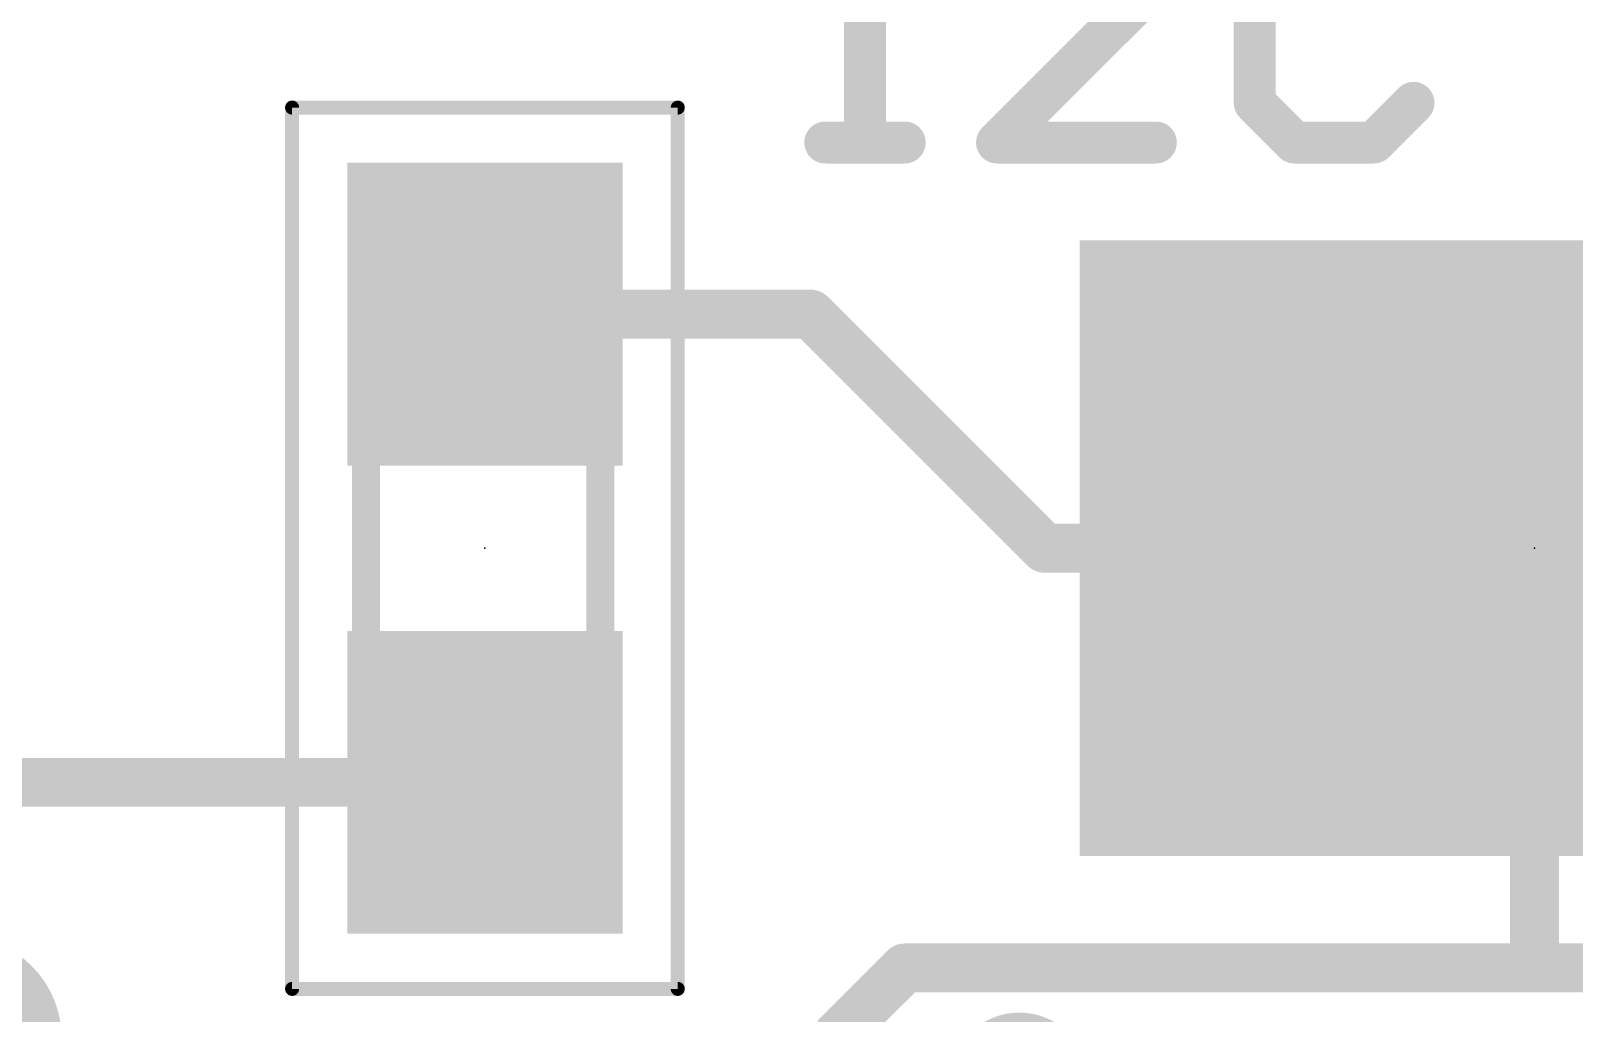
# Model space of a CAD drawing. Extents: x -36 to 72, y -11 to 34.
# Drawn here: x 7.24 to 12.84, y 14.82 to 18.39 of the extents above; entities that cross this region are included whole.
import ezdxf

# ---------------------------------------------------------------- set-up
doc = ezdxf.new("R2010")
doc.units = 0
for name, color, linetype in [('1', 12, 'CONTINUOUS'), ('18', 110, 'CONTINUOUS'), ('21', 41, 'CONTINUOUS'), ('23', 53, 'CONTINUOUS'), ('31', 253, 'CONTINUOUS'), ('39', 12, 'CONTINUOUS'), ('51', 53, 'CONTINUOUS')]:
    doc.layers.add(name, color=color, linetype=linetype)

# ---------------------------------------------------------------- blocks, each defined once
blk = doc.blocks.new('RECT')
blk.add_solid([(-0.5, -0.5), (0.5, -0.5), (-0.5, 0.5), (0.5, 0.5)])
blk = doc.blocks.new('ROUNDV')
at = {"const_width": 0.5}
blk.add_lwpolyline([(0, -0.25, 1), (0, 0.25, 1), (0, -0.25)], format="xyb", dxfattribs=at)

msp = doc.modelspace()

# ---------------------------------------------------------------- linework, layer by layer
at = {"layer": '1', "const_width": 0.1778}
for points in [[(8.89, 17.36), (10.072, 17.36)], [(10.922, 16.51), (10.072, 17.36)], [(11.8872, 16.51), (10.922, 16.51)], [(12.7, 16.51), (12.7, 14.986)], [(8.89, 15.66), (4.23, 15.66)], [(10.414, 14.986), (10.16, 14.732)], [(12.7, 14.986), (10.414, 14.986)], [(13.208, 14.986), (12.7, 14.986)]]:
    msp.add_lwpolyline(points, dxfattribs=at)
at = {"layer": '1', "const_width": 0.0889}
for points in [[(8.89, 17.4045, 1), (8.89, 17.3155)], [(10.1034, 17.3914, 1), (10.0406, 17.3286)], [(10.072, 17.3155, 1), (10.072, 17.4045)], [(10.922, 16.5545, 1), (10.922, 16.4656)], [(10.8906, 16.4786, 1), (10.9534, 16.5414)], [(11.8872, 16.4656, 1), (11.8872, 16.5545)], [(12.7445, 16.51, 1), (12.6556, 16.51)], [(8.89, 15.6156, 1), (8.89, 15.7044)], [(10.414, 15.0305, 1), (10.414, 14.9416)], [(10.4454, 14.9546, 1), (10.3826, 15.0174)], [(12.7, 15.0305, 1), (12.7, 14.9416)], [(12.7, 14.9416, 1), (12.7, 15.0305)], [(12.6556, 14.986, 1), (12.7445, 14.986)]]:
    msp.add_lwpolyline(points, format="xyb", dxfattribs=at)
at = {"layer": '21', "const_width": 0.1524}
for points in [[(10.2696, 17.9832), (10.2696, 18.8475)], [(11.6848, 18.7035), (11.6848, 18.1273)], [(10.7492, 17.9832), (11.3255, 18.5594)], [(11.6848, 18.1273), (11.8288, 17.9832)], [(12.1169, 17.9832), (12.261, 18.1273)], [(10.1256, 17.9832), (10.4137, 17.9832)], [(11.3255, 17.9832), (10.7492, 17.9832)], [(11.8288, 17.9832), (12.1169, 17.9832)], [(11.43, 17.526), (13.97, 17.526)], [(11.176, 15.748), (11.176, 17.272)], [(13.97, 15.494), (11.43, 15.494)]]:
    msp.add_lwpolyline(points, dxfattribs=at)
at = {"layer": '21'}
for points, const_width in [([(11.7117, 18.1542, 1), (11.6578, 18.1003)], 0.0762), ([(11.6467, 18.1273, 1), (11.7229, 18.1273)], 0.0762), ([(12.2879, 18.1003, 1), (12.234, 18.1542)], 0.0762), ([(10.1256, 18.0213, 1), (10.1256, 17.9451)], 0.0762), ([(10.4137, 17.9451, 1), (10.4137, 18.0213)], 0.0762), ([(10.7492, 18.0213, 1), (10.7492, 17.9451)], 0.0762), ([(10.7223, 18.0101, 1), (10.7762, 17.9563)], 0.0762), ([(11.3255, 17.9451, 1), (11.3255, 18.0213)], 0.0762), ([(11.8288, 18.0213, 1), (11.8288, 17.9451)], 0.0762), ([(11.8019, 17.9563, 1), (11.8558, 18.0101)], 0.0762), ([(12.09, 18.0101, 1), (12.1439, 17.9563)], 0.0762), ([(12.1169, 17.9451, 1), (12.1169, 18.0213)], 0.0762), ([(10.2315, 17.9832, 1), (10.3077, 17.9832)], 0.0762), ([(11.43, 17.526, 0.4142), (11.176, 17.272)], 0.1524), ([(11.43, 17.5641, 1), (11.43, 17.4879)], 0.0762), ([(11.43, 17.4879, 1), (11.43, 17.5641)], 0.0762), ([(11.2141, 17.272, 1), (11.1379, 17.272)], 0.0762), ([(11.1379, 17.272, 1), (11.2141, 17.272)], 0.0762), ([(11.176, 15.748, 0.4142), (11.43, 15.494)], 0.1524), ([(11.2141, 15.748, 1), (11.1379, 15.748)], 0.0762), ([(11.1379, 15.748, 1), (11.2141, 15.748)], 0.0762), ([(11.43, 15.5321, 1), (11.43, 15.4559)], 0.0762), ([(11.43, 15.4559, 1), (11.43, 15.5321)], 0.0762), ([(10.83, 14.443, 1), (10.83, 14.697, 1), (10.83, 14.443)], 0.254)]:
    msp.add_lwpolyline(points, format="xyb", dxfattribs=dict(at, const_width=const_width))
at = {"layer": '23'}
for p in [(8.89, 16.51), (12.7, 16.51)]:
    msp.add_point(p, dxfattribs=at)
at = {"layer": '39', "const_width": 0.0508}
for points in [[(8.19, 14.91), (8.19, 18.11)], [(8.19, 18.11), (9.59, 18.11)], [(9.59, 18.11), (9.59, 14.91)], [(9.59, 14.91), (8.19, 14.91)]]:
    msp.add_lwpolyline(points, dxfattribs=at)
at = {"layer": '39', "const_width": 0.0254}
for points in [[(8.2027, 18.11, 1), (8.1773, 18.11)], [(8.19, 18.1227, 1), (8.19, 18.0973)], [(9.6027, 18.11, 1), (9.5773, 18.11)], [(9.59, 18.0973, 1), (9.59, 18.1227)], [(8.19, 14.9227, 1), (8.19, 14.8973)], [(8.1773, 14.91, 1), (8.2027, 14.91)], [(9.5773, 14.91, 1), (9.6027, 14.91)], [(9.59, 14.8973, 1), (9.59, 14.9227)]]:
    msp.add_lwpolyline(points, format="xyb", dxfattribs=at)
at = {"layer": '51', "const_width": 0.1016}
for points in [[(8.458, 16.154), (8.458, 16.866)], [(9.309, 16.154), (9.309, 16.866)]]:
    msp.add_lwpolyline(points, dxfattribs=at)
at = {"layer": '51', "const_width": 0.0508}
for points in [[(8.4834, 16.866, 1), (8.4326, 16.866)], [(9.3344, 16.866, 1), (9.2836, 16.866)], [(8.4326, 16.154, 1), (8.4834, 16.154)], [(9.2836, 16.154, 1), (9.3344, 16.154)]]:
    msp.add_lwpolyline(points, format="xyb", dxfattribs=at)

# ---------------------------------------------------------------- block references
at = {"layer": '1', "xscale": 1.1, "rotation": 90}
for p in [(8.89, 17.36), (8.89, 15.66)]:
    msp.add_blockref('RECT', p, dxfattribs=at)
at = {"layer": '1', "xscale": 0.635, "yscale": 1.27}
for p in [(11.8872, 16.51), (12.7, 16.51)]:
    msp.add_blockref('RECT', p, dxfattribs=at)
at = {"layer": '18', "xscale": 0.7366, "yscale": 0.7366}
msp.add_blockref('ROUNDV', (6.985, 14.732), dxfattribs=at)
msp.add_blockref('ROUNDV', (6.985, 14.732), dxfattribs=at)
at = {"layer": '31', "xscale": 1.1, "rotation": 90}
for p in [(8.89, 17.36), (8.89, 15.66)]:
    msp.add_blockref('RECT', p, dxfattribs=at)
at = {"layer": '31', "xscale": 3.302, "yscale": 2.2352}
msp.add_blockref('RECT', (12.7, 16.51), dxfattribs=at)
at = {"layer": '51', "xscale": 0.5001, "yscale": 0.95, "rotation": 90}
for p in [(8.8849, 17.0903), (8.8849, 15.9219)]:
    msp.add_blockref('RECT', p, dxfattribs=at)

doc.saveas('drawing.dxf')
